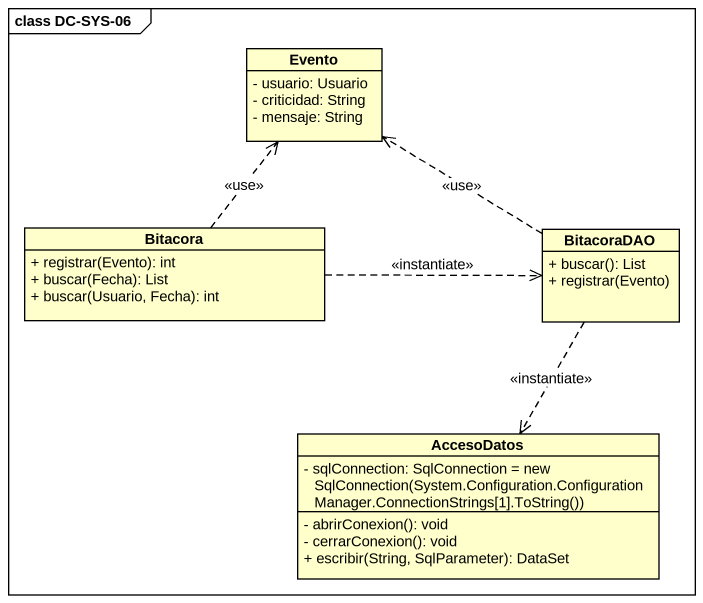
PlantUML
@startuml
mainframe class DC-SYS-06
hide circle
hide empty members
skinparam classAttributeIconSize 0
class Evento {
  - usuario: Usuario
  - criticidad: String
  - mensaje: String
}
class Bitacora {
  + registrar(Evento): int
  + buscar(Fecha): List
  + buscar(Usuario, Fecha): int
}
class BitacoraDAO {
  + buscar(): List
  + registrar(Evento)
}
class AccesoDatos {
  {field} - sqlConnection: SqlConnection = new SqlConnection(System.Configuration.ConfigurationManager.ConnectionStrings[1].ToString())
  - abrirConexion(): void
  - cerrarConexion(): void
  + escribir(String, SqlParameter): DataSet
}
Bitacora .up.> Evento : <<use>>
Bitacora .right.> BitacoraDAO : <<instantiate>>
BitacoraDAO .up.> Evento : <<use>>
BitacoraDAO ..> AccesoDatos : <<instantiate>>
@enduml
